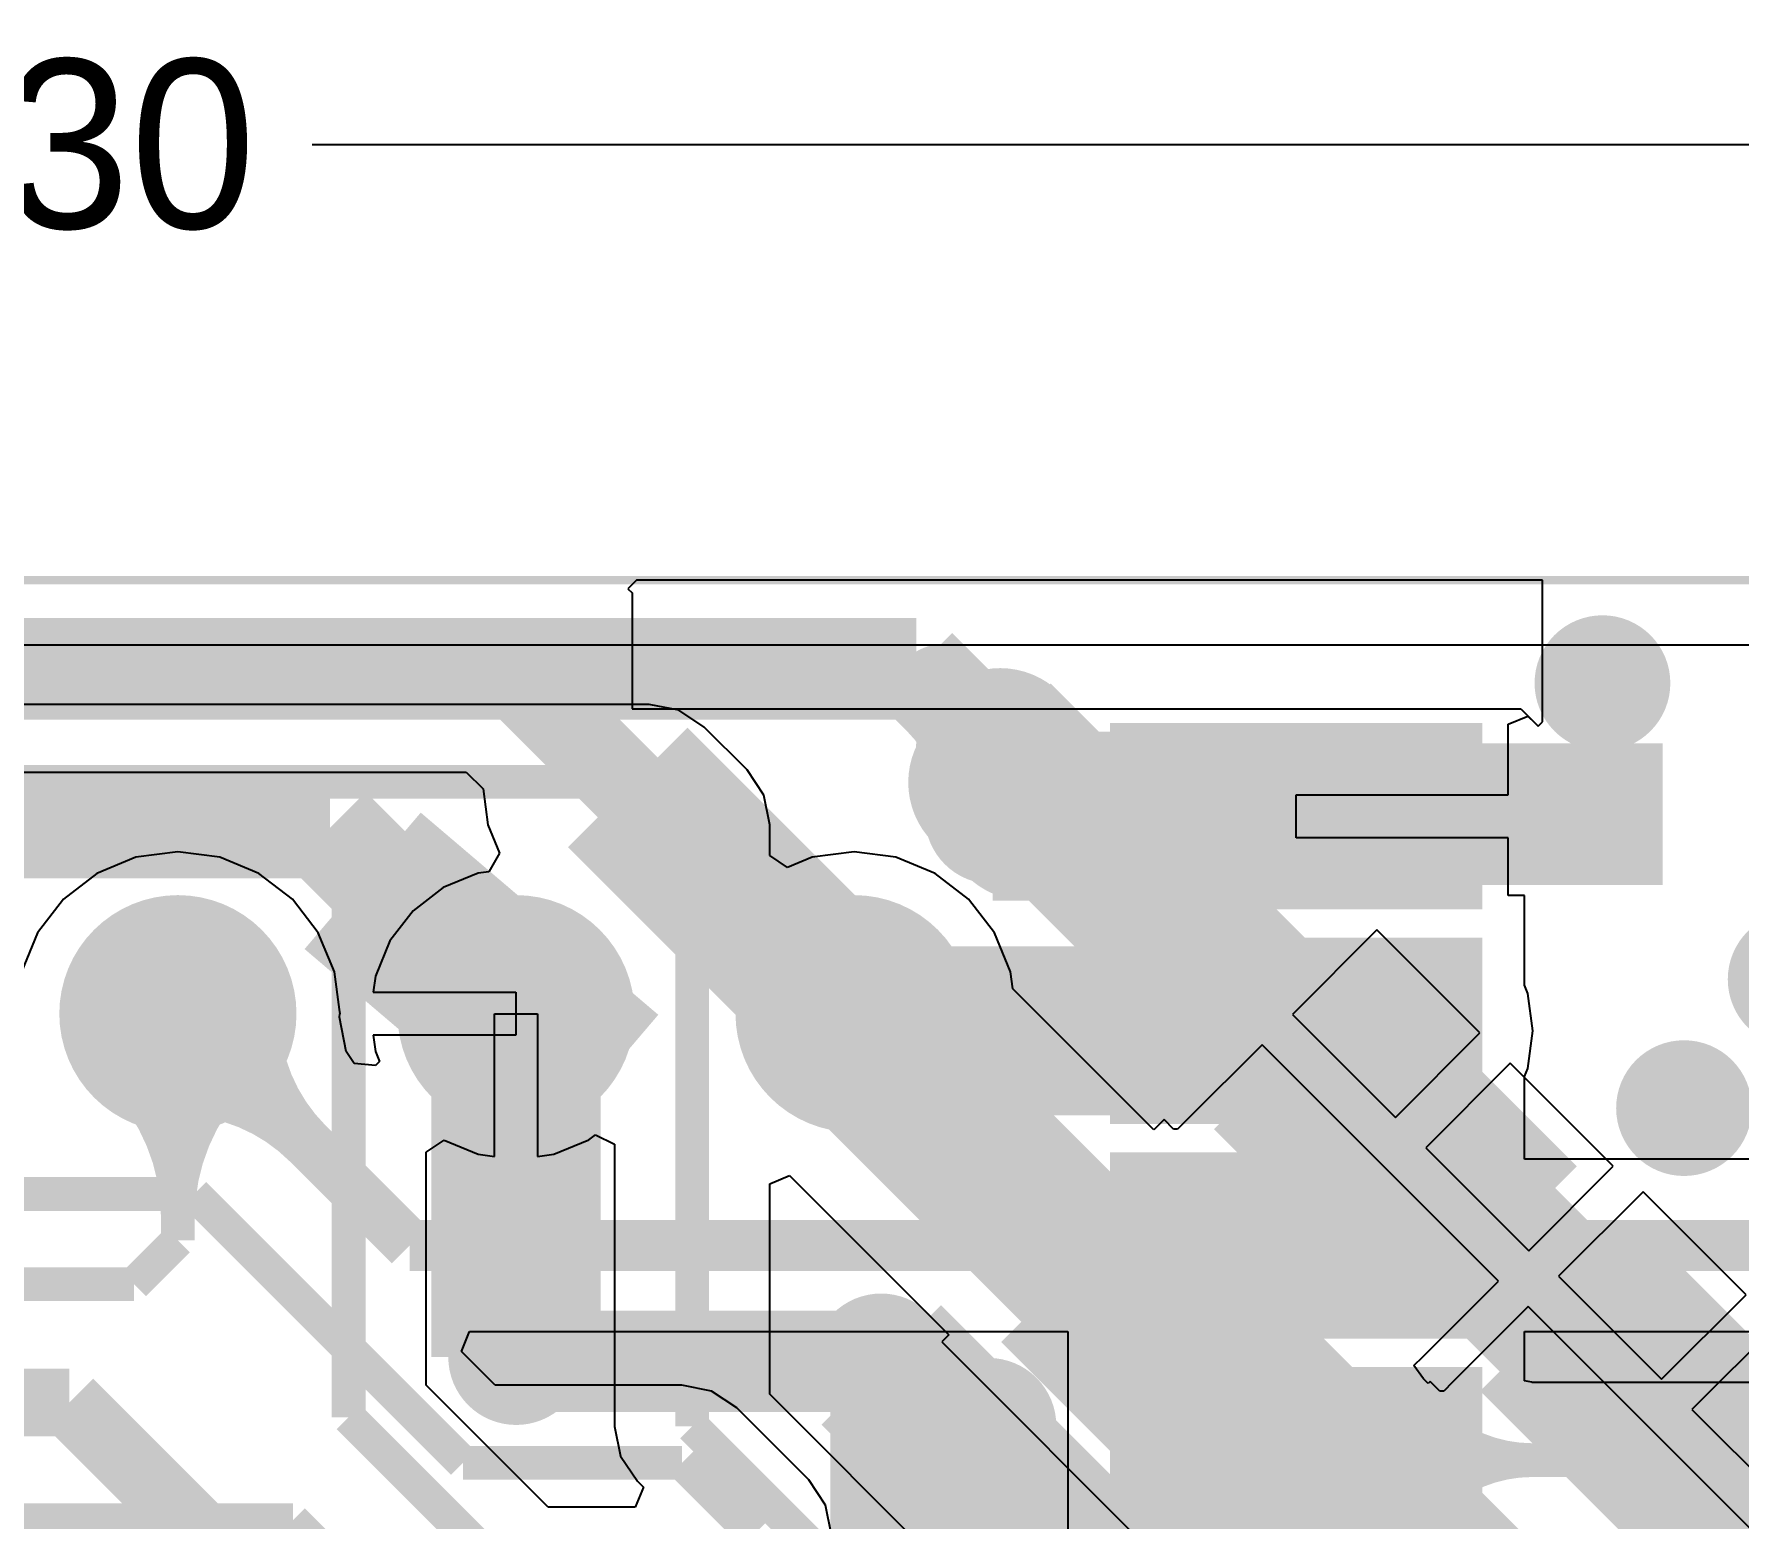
# Model space of a CAD drawing. Extents: x 56.2 to 141.8, y 48 to 96.4.
# Drawn here: x 101.09 to 111.17, y 87.66 to 96.45 of the extents above; entities that cross this region are included whole.
import ezdxf

# ---------------------------------------------------------------- set-up
doc = ezdxf.new("R2010")
doc.units = 0
doc.header["$MEASUREMENT"] = 0
doc.layers.get('0').update_dxf_attribs({"linetype": 'CONTINUOUS'})
doc.layers.get('Defpoints').update_dxf_attribs({"linetype": 'CONTINUOUS'})
for name, color, linetype in [('BOTTOMLAYER', 5, 'CONTINUOUS'), ('BOTTOMPASTE', 16, 'CONTINUOUS'), ('BOTTOMSOLDER', 6, 'CONTINUOUS'), ('KEEPOUTLAYER', 6, 'CONTINUOUS'), ('MULTILAYER', 9, 'CONTINUOUS'), ('TOPLAYER', 1, 'CONTINUOUS'), ('TOPPASTE', 8, 'CONTINUOUS'), ('TOPSOLDER', 216, 'CONTINUOUS')]:
    doc.layers.add(name, color=color, linetype=linetype)
doc.dimstyles.get("Standard").update_dxf_attribs({"dimtxt": 1, "dimasz": 0.18, "dimexe": 0.18, "dimexo": 0.0625, "dimgap": 0.09, "dimtad": 0, "dimtih": 1, "dimtoh": 1, "dimzin": 0, "dimdsep": 46, "dimtxsty": 'Standard', "dimcen": 0.09, "dimclrd": 1, "dimclre": 1, "dimclrt": 3, "dimadec": 0, "dimazin": 0, "dimtfac": 1, "dimtofl": 0, "dimtmove": 0, "dimatfit": 3, "dimfxl": 1, "dimtolj": 1, "dimtzin": 0, "dimarcsym": 0})

# ---------------------------------------------------------------- blocks, each defined once
blk = doc.blocks.new('*D2')
at = {"color": 1, "linetype": 'Continuous', "lineweight": -2, "transparency": 16777216}
for p, q in [((68.072, 91.724), (68.072, 95.973)), ((133.375, 91.7), (133.375, 95.973)), ((68.252, 95.793), (98.717, 95.793)), ((133.195, 95.793), (102.73, 95.793))]:
    blk.add_line(p, q, dxfattribs=at)
at = {"color": 1, "linetype": 'Continuous', "transparency": 16777216}
for points in [[(68.252, 95.823), (68.252, 95.763), (68.072, 95.793)], [(133.195, 95.823), (133.195, 95.763), (133.375, 95.793)]]:
    blk.add_solid(points, dxfattribs=at)
at = {"layer": 'Defpoints', "color": 0, "linetype": 'Continuous', "transparency": 16777216}
for p in [(133.375, 95.793), (68.072, 91.661), (133.375, 91.638)]:
    blk.add_point(p, dxfattribs=at)
at = {"color": 3, "linetype": 'Continuous', "transparency": 16777216, "insert": (100.724, 95.793), "char_height": 1, "attachment_point": 5}
blk.add_mtext('\\A1;65.30', dxfattribs=at)

msp = doc.modelspace()

# ---------------------------------------------------------------- linework, layer by layer
at = {"layer": 'BOTTOMLAYER'}
for p, q in [((94.967135, 92.835656), (128.751282, 92.835656)), ((104.7242, 92.483015), (97.3836, 92.483015)), ((104.899783, 92.44809), (104.7242, 92.483015)), ((105.048632, 92.348632), (104.899783, 92.44809)), ((105.302632, 92.094632), (105.048632, 92.348632)), ((105.40209, 91.94578), (105.302632, 92.094632)), ((105.437015, 91.7702), (105.40209, 91.94578)), ((105.437015, 91.588565), (105.437015, 91.7702)), ((105.542613, 91.518006), (105.437015, 91.588565)), ((105.687802, 91.578146), (105.542613, 91.518006)), ((105.9358, 91.610795), (105.687802, 91.578146)), ((106.183798, 91.578146), (105.9358, 91.610795)), ((106.414898, 91.482421), (106.183798, 91.578146)), ((106.613345, 91.330145), (106.414898, 91.482421)), ((106.765621, 91.131697), (106.613345, 91.330145)), ((106.861346, 90.900598), (106.765621, 91.131697)), ((109.028527, 91.148583), (108.528602, 90.648658)), ((109.638054, 90.539057), (109.028527, 91.148583)), ((106.874701, 90.799153), (106.861346, 90.900598)), ((107.709017, 89.964837), (106.874701, 90.799153)), ((103.808799, 89.807951), (103.808799, 90.6526)), ((103.808799, 90.6526), (104.062799, 90.6526)), ((104.062799, 90.6526), (104.062799, 89.807951)), ((108.528602, 90.648658), (109.138128, 90.039132)), ((108.348998, 90.469055), (107.90126, 90.021316)), ((109.048326, 89.769726), (108.348998, 90.469055)), ((109.138128, 90.039132), (109.638054, 90.539057)), ((109.817657, 90.359454), (109.317732, 89.859528)), ((110.427183, 89.749927), (109.817657, 90.359454)), ((107.769876, 90.025695), (107.709017, 89.964837)), ((107.826439, 89.969132), (107.769876, 90.025695)), ((107.849073, 89.969132), (107.826439, 89.969132)), ((107.901257, 90.021313), (107.849073, 89.969132)), ((107.90126, 90.021316), (107.901257, 90.021319)), ((107.901257, 90.021319), (107.901257, 90.021313)), ((103.405015, 89.833801), (103.510613, 89.904359)), ((103.510613, 89.904359), (103.712861, 89.820582)), ((104.158738, 89.820582), (104.366482, 89.906635)), ((104.366482, 89.906635), (104.405481, 89.936559)), ((104.405481, 89.936559), (104.519385, 89.880387)), ((104.519385, 89.880387), (104.519385, 88.210408)), ((109.317732, 89.859528), (109.927258, 89.250002)), ((103.405015, 88.455048), (103.405015, 89.833801)), ((103.712861, 89.820582), (103.808799, 89.807951)), ((104.062799, 89.807951), (104.158738, 89.820582)), ((109.747655, 89.070398), (109.048326, 89.769726)), ((105.437015, 89.645995), (105.554348, 89.694598)), ((105.554348, 89.694598), (106.496564, 88.752383)), ((109.927258, 89.250002), (110.427183, 89.749927)), ((105.437015, 88.400456), (105.437015, 89.645995)), ((110.603327, 89.599183), (110.103402, 89.099258)), ((111.212854, 88.989657), (110.603327, 89.599183)), ((109.299916, 88.62266), (109.747655, 89.070398)), ((110.103402, 89.099258), (110.712928, 88.489732)), ((110.712928, 88.489732), (111.212854, 88.989657)), ((109.923798, 88.919655), (109.47606, 88.471916)), ((110.623126, 88.220326), (109.923798, 88.919655)), ((106.496564, 88.752383), (106.454659, 88.710478)), ((111.392457, 88.810054), (110.892532, 88.310128)), ((106.454659, 88.710478), (107.989078, 87.176059)), ((109.247732, 88.570471), (109.299916, 88.622657)), ((109.247732, 88.570471), (109.247734, 88.570473)), ((109.247734, 88.570473), (109.247732, 88.570471)), ((109.304298, 88.491278), (109.247732, 88.570471)), ((109.247732, 88.570471), (109.247732, 88.570471)), ((109.299919, 88.622657), (109.299916, 88.62266)), ((109.299916, 88.622657), (109.299919, 88.622657)), ((104.126848, 87.733215), (103.405015, 88.455048)), ((109.331978, 88.463598), (109.304295, 88.491278)), ((109.304295, 88.491278), (109.304298, 88.491278)), ((109.344676, 88.476295), (109.331978, 88.463598)), ((109.401239, 88.419732), (109.344676, 88.476295)), ((109.476057, 88.471913), (109.423873, 88.419732)), ((109.47606, 88.471916), (109.476057, 88.471919)), ((109.476057, 88.471919), (109.476057, 88.471913)), ((110.422256, 83.415215), (105.437015, 88.400456)), ((109.423873, 88.419732), (109.401239, 88.419732)), ((110.892532, 88.310128), (111.502058, 87.700602)), ((104.519385, 88.210408), (104.55431, 88.034825)), ((111.322455, 87.520998), (110.623126, 88.220326)), ((104.55431, 88.034825), (104.653768, 87.885976)), ((104.689196, 87.850548), (104.640593, 87.733215)), ((104.653768, 87.885976), (104.689196, 87.850548)), ((104.640593, 87.733215), (104.126848, 87.733215))]:
    msp.add_line(p, q, dxfattribs=at)
for points, const_width in [([(96.858602, 92.693002), (106.304644, 92.693002)], 0.599999), ([(106.304644, 92.693002), (106.744846, 92.2528)], 0.599999), ([(106.744846, 92.2528), (109.138123, 89.859523)], 1.000001), ([(97.3836, 92.0242), (104.7242, 92.0242)], 0.2), ([(104.7242, 92.0242), (104.9782, 91.7702)], 0.2), ([(104.9782, 88.210408), (104.9782, 91.7702)], 0.2), ([(98.875601, 91.5924), (102.6668, 91.5924)], 0.2), ([(102.6668, 91.5924), (102.9462, 91.313)], 0.2), ([(102.9462, 88.265), (102.9462, 91.313)], 0.2), ([(103.935799, 88.6206), (103.935799, 90.6526)], 1.000001), ([(105.9104, 90.551), (111.4476, 85.0138)], 1.000001), ([(101.935801, 89.312001), (101.935801, 90.6526)], 0.2), ([(109.138123, 89.859523), (109.138128, 89.859528)], 1.000001), ([(109.138128, 89.859528), (112.739256, 86.2584)], 1.000001), ([(101.6762, 89.0524), (101.935801, 89.312001)], 0.2), ([(100.5078, 89.0524), (101.6762, 89.0524)], 0.2), ([(106.0958, 88.574357), (106.0958, 88.5952)], 1.000001), ([(106.0958, 88.574357), (110.913756, 83.756401)], 1.000001), ([(102.9462, 88.265), (103.9368, 87.2744)], 0.2), ([(104.9782, 88.210408), (110.232208, 82.9564)], 0.2), ([(95.377, 87.6554), (102.616, 87.6554)], 0.2), ([(102.616, 87.6554), (109.728, 80.5434)], 0.2)]:
    msp.add_lwpolyline(points, dxfattribs=dict(at, const_width=const_width))
for points, const_width in [([(110.213, 92.6084, 1), (110.513, 92.6084, 1)], 0.299999), ([(106.308901, 92.538748, 1), (106.6089, 92.538748, 1)], 0.299999), ([(106.384646, 92.463, 1), (106.684646, 92.463, 1)], 0.299999), ([(106.550323, 92.197324, 1), (107.050322, 92.197324, 1)], 0.499999), ([(106.5062, 92.021, 1), (107.006199, 92.021, 1)], 0.499999), ([(106.7062, 91.821, 1), (107.206199, 91.821, 1)], 0.499999), ([(106.882524, 91.865122, 1), (107.382523, 91.865122, 1)], 0.499999), ([(106.6062, 91.821, 1), (106.9062, 91.821, 1)], 0.299999), ([(106.6062, 91.821, 1), (106.9062, 91.821, 1)], 0.299999), ([(106.6062, 91.821, 1), (106.9062, 91.821, 1)], 0.299999), ([(101.635801, 90.6526, 1), (102.2358, 90.6526, 1)], 0.599999), ([(103.6358, 90.6526, 1), (104.235799, 90.6526, 1)], 0.599999), ([(105.635801, 90.6526, 1), (106.2358, 90.6526, 1)], 0.599999), ([(101.67367, 90.440469, 1), (101.77367, 90.440469, 1)], 0.1), ([(102.097931, 90.440469, 1), (102.197931, 90.440469, 1)], 0.1), ([(101.532248, 90.299047, 1), (101.632248, 90.299047, 1)], 0.1), ([(102.239354, 90.299047, 1), (102.339353, 90.299047, 1)], 0.1), ([(110.6956, 90.0938, 1), (110.9956, 90.0938, 1)], 0.299999), ([(101.885801, 89.928337, 1), (101.985801, 89.928337, 1)], 0.1), ([(101.885801, 89.928337, 1), (101.985801, 89.928337, 1)], 0.1), ([(101.885801, 89.445495, 1), (101.985801, 89.445495, 1)], 0.1), ([(101.885801, 89.445495, 1), (101.985801, 89.445495, 1)], 0.1), ([(103.7868, 88.6206, 1), (104.0868, 88.6206, 1)], 0.299999), ([(105.9458, 88.5952, 1), (106.2458, 88.5952, 1)], 0.299999), ([(106.5808, 88.2142, 1), (106.8808, 88.2142, 1)], 0.299999), ([(106.7332, 87.4776, 1), (107.0332, 87.4776, 1)], 0.299999)]:
    msp.add_lwpolyline(points, format="xyb", close=True, dxfattribs=dict(at, const_width=const_width))
for points, const_width in [([(106.458901, 92.538748, -0.198912), (106.7562, 91.821)], 0.599999), ([(106.534646, 92.463, -0.230505), (106.7562, 91.821)], 0.599999), ([(106.800322, 92.197324, -0.198912), (106.9562, 91.821)], 1.000001), ([(106.7562, 92.021, -0.198912), (107.132524, 91.865122)], 1.000001), ([(101.72367, 90.440469, -0.198912), (101.935801, 89.928337)], 0.2), ([(101.935801, 89.928337, -0.198912), (102.147931, 90.440469)], 0.2), ([(101.582248, 90.299047, -0.198912), (101.935801, 89.445495)], 0.2), ([(101.935801, 89.445495, -0.198912), (102.289353, 90.299047)], 0.2)]:
    msp.add_lwpolyline(points, format="xyb", dxfattribs=dict(at, const_width=const_width))
for points in [[(109.247729, 88.929685), (110.067971, 89.749927), (108.208285, 89.969129), (109.028527, 90.789371)], [(107.989078, 87.671034), (108.80932, 88.491276), (106.949634, 88.710478), (107.769876, 89.53072)], [(110.822529, 87.380285), (111.642771, 88.200527), (109.783085, 88.419729), (110.603327, 89.239971)], [(109.563878, 86.121634), (110.38412, 86.941876), (108.524434, 87.161078), (109.344676, 87.98132)]]:
    msp.add_solid(points, dxfattribs=at)
at = {"layer": 'BOTTOMPASTE'}
for points in [[(109.247729, 88.929685), (110.067971, 89.749927), (108.208285, 89.969129), (109.028527, 90.789371)], [(107.989078, 87.671034), (108.80932, 88.491276), (106.949634, 88.710478), (107.769876, 89.53072)], [(110.822529, 87.380285), (111.642771, 88.200527), (109.783085, 88.419729), (110.603327, 89.239971)], [(109.563878, 86.121634), (110.38412, 86.941876), (108.524434, 87.161078), (109.344676, 87.98132)]]:
    msp.add_solid(points, dxfattribs=at)
at = {"layer": 'BOTTOMSOLDER'}
for points, const_width in [([(110.1622, 92.6084, 1), (110.5638, 92.6084, 1)], 0.401599), ([(106.5554, 91.821, 1), (106.957, 91.821, 1)], 0.401599), ([(101.585001, 90.6526, 1), (102.2866, 90.6526, 1)], 0.701599), ([(103.585, 90.6526, 1), (104.286599, 90.6526, 1)], 0.701599), ([(105.585001, 90.6526, 1), (106.2866, 90.6526, 1)], 0.701599), ([(111.3052, 90.8558, 1), (111.7068, 90.8558, 1)], 0.401599), ([(110.6448, 90.0938, 1), (111.0464, 90.0938, 1)], 0.401599), ([(103.736, 88.6206, 1), (104.1376, 88.6206, 1)], 0.401599), ([(105.895, 88.5952, 1), (106.2966, 88.5952, 1)], 0.401599), ([(106.53, 88.2142, 1), (106.9316, 88.2142, 1)], 0.401599), ([(106.6824, 87.4776, 1), (107.084, 87.4776, 1)], 0.401599)]:
    msp.add_lwpolyline(points, format="xyb", close=True, dxfattribs=dict(at, const_width=const_width))
for points in [[(109.247729, 88.786), (110.211657, 89.749927), (108.0646, 89.969129), (109.028527, 90.933057)], [(107.989078, 87.527348), (108.953005, 88.491276), (106.805948, 88.710478), (107.769876, 89.674405)], [(110.822529, 87.2366), (111.786457, 88.200527), (109.6394, 88.419729), (110.603327, 89.383657)], [(109.563878, 85.977948), (110.527805, 86.941876), (108.380748, 87.161078), (109.344676, 88.125005)]]:
    msp.add_solid(points, dxfattribs=at)
at = {"layer": 'KEEPOUTLAYER', "const_width": 0.05}
msp.add_lwpolyline([(69.9516, 93.218), (131.318, 93.218)], dxfattribs=at)
at = {"layer": 'MULTILAYER'}
for points, const_width in [([(110.213, 92.6084, 1), (110.513, 92.6084, 1)], 0.299999), ([(106.6062, 91.821, 1), (106.9062, 91.821, 1)], 0.299999), ([(101.635801, 90.6526, 1), (102.2358, 90.6526, 1)], 0.599999), ([(103.6358, 90.6526, 1), (104.235799, 90.6526, 1)], 0.599999), ([(105.635801, 90.6526, 1), (106.2358, 90.6526, 1)], 0.599999), ([(110.6956, 90.0938, 1), (110.9956, 90.0938, 1)], 0.299999), ([(103.7868, 88.6206, 1), (104.0868, 88.6206, 1)], 0.299999), ([(105.9458, 88.5952, 1), (106.2458, 88.5952, 1)], 0.299999), ([(106.5808, 88.2142, 1), (106.8808, 88.2142, 1)], 0.299999), ([(106.7332, 87.4776, 1), (107.0332, 87.4776, 1)], 0.299999)]:
    msp.add_lwpolyline(points, format="xyb", close=True, dxfattribs=dict(at, const_width=const_width))
at = {"layer": 'TOPLAYER'}
for p, q in [((104.648, 93.218), (104.5972, 93.1672)), ((110.0074, 93.218), (104.648, 93.218)), ((110.0074, 92.3798), (110.0074, 93.218)), ((104.5972, 93.1672), (104.6226, 93.1418)), ((104.6226, 93.1418), (104.6226, 92.456)), ((110.0074, 92.494938), (110.0074, 92.835656)), ((110.0074, 92.835656), (128.751282, 92.835656)), ((110.007405, 92.494938), (110.0074, 92.494938)), ((110.0074, 92.494938), (110.0074, 92.494938)), ((110.007403, 92.494928), (110.007405, 92.494938)), ((110.007403, 92.379803), (110.007403, 92.494928)), ((104.6226, 92.456), (109.8804, 92.456)), ((109.805216, 92.365248), (109.922546, 92.413849)), ((109.8804, 92.456), (109.982, 92.3544)), ((109.922546, 92.413849), (109.924428, 92.411967)), ((109.924428, 92.411967), (109.924428, 92.411967)), ((109.924428, 92.411967), (109.958795, 92.3776)), ((109.982, 92.3544), (110.0074, 92.3798)), ((109.982, 92.354395), (110.007403, 92.379797)), ((110.007405, 92.3798), (110.007403, 92.379803)), ((110.007403, 92.379797), (110.007405, 92.3798)), ((109.805216, 91.948), (109.805216, 92.365248)), ((109.958795, 92.3776), (109.958795, 92.3776)), ((109.958795, 92.3776), (109.982, 92.354395)), ((94.455623, 92.081248), (103.642003, 92.081248)), ((103.642003, 92.081248), (103.741052, 91.982199)), ((103.741052, 91.982199), (103.769081, 91.769306)), ((108.551218, 91.694), (108.551218, 91.948)), ((108.551218, 91.948), (109.805216, 91.948)), ((103.769081, 91.769306), (103.838078, 91.60273)), ((109.805216, 91.694), (108.551218, 91.694)), ((109.805216, 91.350986), (109.805216, 91.694)), ((101.687803, 91.578146), (101.456703, 91.482421)), ((101.935801, 91.610795), (101.687803, 91.578146)), ((102.183799, 91.578146), (101.935801, 91.610795)), ((102.414898, 91.482421), (102.183799, 91.578146)), ((103.838078, 91.60273), (103.774575, 91.492743)), ((101.456703, 91.482421), (101.258256, 91.330145)), ((102.613346, 91.330145), (102.414898, 91.482421)), ((103.712861, 91.484618), (103.505117, 91.398565)), ((103.774575, 91.492743), (103.712861, 91.484618)), ((103.505117, 91.398565), (103.32672, 91.261679)), ((101.258256, 91.330145), (101.10598, 91.131697)), ((102.765621, 91.131697), (102.613346, 91.330145)), ((109.901215, 91.350986), (109.805216, 91.350986)), ((109.901215, 90.820951), (109.901215, 91.350986)), ((103.32672, 91.261679), (103.189834, 91.083282)), ((101.10598, 91.131697), (101.010255, 90.900598)), ((102.861346, 90.900598), (102.765621, 91.131697)), ((103.189834, 91.083282), (103.103782, 90.875538)), ((102.890864, 90.67639), (102.861346, 90.900598)), ((103.103782, 90.875538), (103.09115, 90.7796)), ((103.09115, 90.7796), (103.935799, 90.7796)), ((103.935799, 90.7796), (103.935799, 90.5256)), ((109.921121, 90.772894), (109.901215, 90.820951)), ((109.950334, 90.551), (109.921121, 90.772894)), ((102.895596, 90.6526), (102.890864, 90.67639)), ((102.891313, 90.632222), (102.893995, 90.6526)), ((102.931785, 90.428755), (102.891313, 90.632222)), ((102.893995, 90.6526), (102.895596, 90.6526)), ((103.935799, 90.5256), (103.09115, 90.5256)), ((103.09115, 90.5256), (103.103782, 90.429662)), ((109.921121, 90.329106), (109.950334, 90.551)), ((102.97923, 90.357747), (102.931785, 90.428755)), ((103.103782, 90.429662), (103.129029, 90.368707)), ((103.129029, 90.368707), (103.105621, 90.345298)), ((103.105621, 90.345298), (102.97923, 90.357747)), ((109.901215, 90.281049), (109.921121, 90.329106)), ((109.901215, 90.080986), (109.901215, 90.281049)), ((109.901215, 89.790796), (109.901215, 90.080986)), ((120.551443, 89.790796), (109.901215, 89.790796)), ((103.612592, 88.653871), (103.661195, 88.771204)), ((103.661195, 88.771204), (107.201221, 88.771204)), ((107.201221, 88.771204), (107.201221, 88.480964)), ((109.901215, 88.480964), (109.901215, 88.771204)), ((109.901215, 88.771204), (120.551443, 88.771204)), ((103.812447, 88.454017), (103.612592, 88.653871)), ((104.917799, 88.454017), (103.812447, 88.454017)), ((105.093381, 88.419092), (104.917799, 88.454017)), ((107.201221, 88.480964), (107.201221, 87.210963)), ((109.946143, 88.472173), (109.901215, 88.480964)), ((109.94615, 88.472175), (109.946143, 88.472175)), ((109.946143, 88.472175), (109.946143, 88.472173)), ((109.946148, 88.469815), (109.94615, 88.472175)), ((112.1918, 88.469815), (109.946148, 88.469815)), ((105.24223, 88.319633), (105.093381, 88.419092)), ((105.667833, 87.89403), (105.24223, 88.319633)), ((105.767292, 87.745179), (105.667833, 87.89403)), ((105.802217, 87.569599), (105.767292, 87.745179))]:
    msp.add_line(p, q, dxfattribs=at)
for points, const_width in [([(94.234, 92.693002), (103.895398, 92.693002)], 0.499999), ([(103.895398, 92.693002), (104.5972, 91.9912)], 0.499999), ([(104.5972, 91.9912), (105.9358, 90.6526)], 1.000001), ([(106.7562, 91.821), (108.551218, 91.821)], 1.000001), ([(93.224802, 91.7526), (102.835799, 91.7526)], 0.599999), ([(102.835799, 91.7526), (103.935799, 90.6526)], 0.599999), ([(105.9104, 90.551), (108.551218, 90.551)], 1.000001), ([(108.551218, 90.551), (109.093, 90.551)], 1.000001), ([(101.935801, 90.6526), (103.307401, 89.281)], 0.299999), ([(105.8723, 90.5891), (105.9104, 90.551)], 0.499999), ([(101.910401, 90.443799), (101.910401, 90.551)], 0.299999), ([(100.9772, 89.5858), (102.0318, 89.5858)], 0.2), ([(102.0318, 89.5858), (103.622399, 87.995201)], 0.2), ([(103.307401, 89.281), (108.551218, 89.281)], 0.299999), ([(108.551218, 89.281), (120.9548, 89.281)], 0.299999), ([(103.9368, 88.6206), (103.9622, 88.5952)], 0.599999), ([(103.9622, 88.5952), (106.0958, 88.5952)], 0.599999), ([(106.0958, 81.4324), (106.0958, 88.5952)], 0.599999), ([(99.9744, 88.351385), (101.293013, 88.351385)], 0.399999), ([(101.293013, 88.351385), (102.725598, 86.9188)], 0.399999), ([(103.622399, 87.995201), (104.917799, 87.995201)], 0.2), ([(104.917799, 87.995201), (105.343401, 87.569599)], 0.2), ([(108.551218, 88.011), (112.1918, 88.011)], 0.2), ([(105.343401, 81.772201), (105.343401, 87.569599)], 0.2)]:
    msp.add_lwpolyline(points, dxfattribs=dict(at, const_width=const_width))
for points, const_width in [([(110.213, 92.6084, 1), (110.513, 92.6084, 1)], 0.299999), ([(106.6062, 91.821, 1), (106.9062, 91.821, 1)], 0.299999), ([(103.273667, 91.16473, 1), (103.573666, 91.16473, 1)], 0.299999), ([(103.273669, 91.164733, 1), (103.573669, 91.164733, 1)], 0.299999), ([(101.635801, 90.6526, 1), (102.2358, 90.6526, 1)], 0.599999), ([(103.6358, 90.6526, 1), (104.235799, 90.6526, 1)], 0.599999), ([(103.7858, 90.952599, 1), (104.085799, 90.952599, 1)], 0.299999), ([(105.635801, 90.6526, 1), (106.2358, 90.6526, 1)], 0.599999), ([(103.4858, 90.6526, 1), (103.7858, 90.6526, 1)], 0.299999), ([(102.310801, 90.6526, 1), (102.460798, 90.6526, 1)], 0.15), ([(110.6956, 90.0938, 1), (110.9956, 90.0938, 1)], 0.299999), ([(101.860802, 90.202601, 1), (102.010799, 90.202601, 1)], 0.15), ([(102.628997, 89.884402, 1), (102.778994, 89.884402, 1)], 0.15), ([(102.629, 89.884405, 1), (102.778997, 89.884405, 1)], 0.15), ([(107.714092, 89.493115, 1), (107.86409, 89.493115, 1)], 0.15), ([(107.714092, 89.493115, 1), (107.86409, 89.493115, 1)], 0.15), ([(107.714092, 89.493115, 1), (107.86409, 89.493115, 1)], 0.15), ([(107.714092, 89.493115, 1), (107.86409, 89.493115, 1)], 0.15), ([(107.714092, 89.493115, 1), (107.86409, 89.493115, 1)], 0.15), ([(107.714092, 89.493115, 1), (107.86409, 89.493115, 1)], 0.15), ([(107.714092, 89.493115, 1), (107.86409, 89.493115, 1)], 0.15), ([(107.714092, 89.493115, 1), (107.86409, 89.493115, 1)], 0.15), ([(107.714092, 89.493115, 1), (107.86409, 89.493115, 1)], 0.15), ([(107.714092, 89.493115, 1), (107.86409, 89.493115, 1)], 0.15), ([(107.714092, 89.493115, 1), (107.86409, 89.493115, 1)], 0.15), ([(107.714092, 89.493115, 1), (107.86409, 89.493115, 1)], 0.15), ([(107.714092, 89.493115, 1), (107.86409, 89.493115, 1)], 0.15), ([(107.714092, 89.493115, 1), (107.86409, 89.493115, 1)], 0.15), ([(109.238346, 89.493166, 1), (109.388344, 89.493166, 1)], 0.15), ([(109.238346, 89.493166, 1), (109.388344, 89.493166, 1)], 0.15), ([(109.238346, 89.493166, 1), (109.388344, 89.493166, 1)], 0.15), ([(109.238346, 89.493166, 1), (109.388344, 89.493166, 1)], 0.15), ([(109.238346, 89.493166, 1), (109.388344, 89.493166, 1)], 0.15), ([(109.238346, 89.493166, 1), (109.388344, 89.493166, 1)], 0.15), ([(109.238346, 89.493166, 1), (109.388344, 89.493166, 1)], 0.15), ([(109.238346, 89.493166, 1), (109.388344, 89.493166, 1)], 0.15), ([(109.238346, 89.493166, 1), (109.388344, 89.493166, 1)], 0.15), ([(109.238346, 89.493166, 1), (109.388344, 89.493166, 1)], 0.15), ([(109.238346, 89.493166, 1), (109.388344, 89.493166, 1)], 0.15), ([(109.238346, 89.493166, 1), (109.388344, 89.493166, 1)], 0.15), ([(109.238346, 89.493166, 1), (109.388344, 89.493166, 1)], 0.15), ([(109.238346, 89.493166, 1), (109.388344, 89.493166, 1)], 0.15), ([(107.201879, 89.281, 1), (107.351876, 89.281, 1)], 0.15), ([(107.201879, 89.281, 1), (107.351876, 89.281, 1)], 0.15), ([(107.201879, 89.281, 1), (107.351876, 89.281, 1)], 0.15), ([(107.201879, 89.281, 1), (107.351876, 89.281, 1)], 0.15), ([(107.201879, 89.281, 1), (107.351876, 89.281, 1)], 0.15), ([(107.201879, 89.281, 1), (107.351876, 89.281, 1)], 0.15), ([(107.201879, 89.281, 1), (107.351876, 89.281, 1)], 0.15), ([(107.201879, 89.281, 1), (107.351876, 89.281, 1)], 0.15), ([(107.201879, 89.281, 1), (107.351876, 89.281, 1)], 0.15), ([(107.201879, 89.281, 1), (107.351876, 89.281, 1)], 0.15), ([(107.201879, 89.281, 1), (107.351876, 89.281, 1)], 0.15), ([(107.201879, 89.281, 1), (107.351876, 89.281, 1)], 0.15), ([(107.201879, 89.281, 1), (107.351876, 89.281, 1)], 0.15), ([(107.201879, 89.281, 1), (107.351876, 89.281, 1)], 0.15), ([(107.202, 89.281, 1), (107.351998, 89.281, 1)], 0.15), ([(107.202, 89.281, 1), (107.351998, 89.281, 1)], 0.15), ([(107.202, 89.281, 1), (107.351998, 89.281, 1)], 0.15), ([(107.202, 89.281, 1), (107.351998, 89.281, 1)], 0.15), ([(107.202, 89.281, 1), (107.351998, 89.281, 1)], 0.15), ([(107.202, 89.281, 1), (107.351998, 89.281, 1)], 0.15), ([(107.202, 89.281, 1), (107.351998, 89.281, 1)], 0.15), ([(107.202, 89.281, 1), (107.351998, 89.281, 1)], 0.15), ([(107.202, 89.281, 1), (107.351998, 89.281, 1)], 0.15), ([(107.202, 89.281, 1), (107.351998, 89.281, 1)], 0.15), ([(107.202, 89.281, 1), (107.351998, 89.281, 1)], 0.15), ([(107.202, 89.281, 1), (107.351998, 89.281, 1)], 0.15), ([(107.202, 89.281, 1), (107.351998, 89.281, 1)], 0.15), ([(107.202, 89.281, 1), (107.351998, 89.281, 1)], 0.15), ([(109.750438, 89.281, 1), (109.900436, 89.281, 1)], 0.15), ([(109.750438, 89.281, 1), (109.900436, 89.281, 1)], 0.15), ([(109.750438, 89.281, 1), (109.900436, 89.281, 1)], 0.15), ([(109.750438, 89.281, 1), (109.900436, 89.281, 1)], 0.15), ([(109.750438, 89.281, 1), (109.900436, 89.281, 1)], 0.15), ([(109.750438, 89.281, 1), (109.900436, 89.281, 1)], 0.15), ([(109.750438, 89.281, 1), (109.900436, 89.281, 1)], 0.15), ([(109.750438, 89.281, 1), (109.900436, 89.281, 1)], 0.15), ([(109.750438, 89.281, 1), (109.900436, 89.281, 1)], 0.15), ([(109.750438, 89.281, 1), (109.900436, 89.281, 1)], 0.15), ([(109.750438, 89.281, 1), (109.900436, 89.281, 1)], 0.15), ([(109.750438, 89.281, 1), (109.900436, 89.281, 1)], 0.15), ([(109.750438, 89.281, 1), (109.900436, 89.281, 1)], 0.15), ([(109.750438, 89.281, 1), (109.900436, 89.281, 1)], 0.15), ([(109.75056, 89.281, 1), (109.900557, 89.281, 1)], 0.15), ([(109.75056, 89.281, 1), (109.900557, 89.281, 1)], 0.15), ([(109.75056, 89.281, 1), (109.900557, 89.281, 1)], 0.15), ([(109.75056, 89.281, 1), (109.900557, 89.281, 1)], 0.15), ([(109.75056, 89.281, 1), (109.900557, 89.281, 1)], 0.15), ([(109.75056, 89.281, 1), (109.900557, 89.281, 1)], 0.15), ([(109.75056, 89.281, 1), (109.900557, 89.281, 1)], 0.15), ([(109.75056, 89.281, 1), (109.900557, 89.281, 1)], 0.15), ([(109.75056, 89.281, 1), (109.900557, 89.281, 1)], 0.15), ([(109.75056, 89.281, 1), (109.900557, 89.281, 1)], 0.15), ([(109.75056, 89.281, 1), (109.900557, 89.281, 1)], 0.15), ([(109.75056, 89.281, 1), (109.900557, 89.281, 1)], 0.15), ([(109.75056, 89.281, 1), (109.900557, 89.281, 1)], 0.15), ([(109.75056, 89.281, 1), (109.900557, 89.281, 1)], 0.15), ([(107.714092, 89.068834, 1), (107.86409, 89.068834, 1)], 0.15), ([(107.714092, 89.068834, 1), (107.86409, 89.068834, 1)], 0.15), ([(107.714092, 89.068834, 1), (107.86409, 89.068834, 1)], 0.15), ([(107.714092, 89.068834, 1), (107.86409, 89.068834, 1)], 0.15), ([(107.714092, 89.068834, 1), (107.86409, 89.068834, 1)], 0.15), ([(107.714092, 89.068834, 1), (107.86409, 89.068834, 1)], 0.15), ([(107.714092, 89.068834, 1), (107.86409, 89.068834, 1)], 0.15), ([(107.714092, 89.068834, 1), (107.86409, 89.068834, 1)], 0.15), ([(107.714092, 89.068834, 1), (107.86409, 89.068834, 1)], 0.15), ([(107.714092, 89.068834, 1), (107.86409, 89.068834, 1)], 0.15), ([(107.714092, 89.068834, 1), (107.86409, 89.068834, 1)], 0.15), ([(107.714092, 89.068834, 1), (107.86409, 89.068834, 1)], 0.15), ([(107.714092, 89.068834, 1), (107.86409, 89.068834, 1)], 0.15), ([(107.714092, 89.068834, 1), (107.86409, 89.068834, 1)], 0.15), ([(109.238346, 89.068885, 1), (109.388344, 89.068885, 1)], 0.15), ([(109.238346, 89.068885, 1), (109.388344, 89.068885, 1)], 0.15), ([(109.238346, 89.068885, 1), (109.388344, 89.068885, 1)], 0.15), ([(109.238346, 89.068885, 1), (109.388344, 89.068885, 1)], 0.15), ([(109.238346, 89.068885, 1), (109.388344, 89.068885, 1)], 0.15), ([(109.238346, 89.068885, 1), (109.388344, 89.068885, 1)], 0.15), ([(109.238346, 89.068885, 1), (109.388344, 89.068885, 1)], 0.15), ([(109.238346, 89.068885, 1), (109.388344, 89.068885, 1)], 0.15), ([(109.238346, 89.068885, 1), (109.388344, 89.068885, 1)], 0.15), ([(109.238346, 89.068885, 1), (109.388344, 89.068885, 1)], 0.15), ([(109.238346, 89.068885, 1), (109.388344, 89.068885, 1)], 0.15), ([(109.238346, 89.068885, 1), (109.388344, 89.068885, 1)], 0.15), ([(109.238346, 89.068885, 1), (109.388344, 89.068885, 1)], 0.15), ([(109.238346, 89.068885, 1), (109.388344, 89.068885, 1)], 0.15), ([(103.7868, 88.6206, 1), (104.0868, 88.6206, 1)], 0.299999), ([(105.9458, 88.5952, 1), (106.2458, 88.5952, 1)], 0.299999), ([(106.5808, 88.2142, 1), (106.8808, 88.2142, 1)], 0.299999), ([(109.298699, 88.25852, 1), (109.398699, 88.25852, 1)], 0.1), ([(109.298699, 88.25852, 1), (109.398699, 88.25852, 1)], 0.1), ([(109.298699, 88.25852, 1), (109.398699, 88.25852, 1)], 0.1), ([(109.298699, 88.25852, 1), (109.398699, 88.25852, 1)], 0.1), ([(109.298699, 88.25852, 1), (109.398699, 88.25852, 1)], 0.1), ([(109.298699, 88.25852, 1), (109.398699, 88.25852, 1)], 0.1), ([(109.298699, 88.25852, 1), (109.398699, 88.25852, 1)], 0.1), ([(109.298699, 88.25852, 1), (109.398699, 88.25852, 1)], 0.1), ([(109.298699, 88.25852, 1), (109.398699, 88.25852, 1)], 0.1), ([(109.298699, 88.25852, 1), (109.398699, 88.25852, 1)], 0.1), ([(109.298699, 88.25852, 1), (109.398699, 88.25852, 1)], 0.1), ([(109.298699, 88.25852, 1), (109.398699, 88.25852, 1)], 0.1), ([(109.298699, 88.25852, 1), (109.398699, 88.25852, 1)], 0.1), ([(109.298699, 88.25852, 1), (109.398699, 88.25852, 1)], 0.1), ([(109.896145, 88.011, 1), (109.996145, 88.011, 1)], 0.1), ([(109.896145, 88.011, 1), (109.996145, 88.011, 1)], 0.1), ([(109.896145, 88.011, 1), (109.996145, 88.011, 1)], 0.1), ([(109.896145, 88.011, 1), (109.996145, 88.011, 1)], 0.1), ([(109.896145, 88.011, 1), (109.996145, 88.011, 1)], 0.1), ([(109.896145, 88.011, 1), (109.996145, 88.011, 1)], 0.1), ([(109.896145, 88.011, 1), (109.996145, 88.011, 1)], 0.1), ([(109.896145, 88.011, 1), (109.996145, 88.011, 1)], 0.1), ([(109.896145, 88.011, 1), (109.996145, 88.011, 1)], 0.1), ([(109.896145, 88.011, 1), (109.996145, 88.011, 1)], 0.1), ([(109.896145, 88.011, 1), (109.996145, 88.011, 1)], 0.1), ([(109.896145, 88.011, 1), (109.996145, 88.011, 1)], 0.1), ([(109.896145, 88.011, 1), (109.996145, 88.011, 1)], 0.1), ([(109.896145, 88.011, 1), (109.996145, 88.011, 1)], 0.1), ([(109.89627, 88.011, 1), (109.99627, 88.011, 1)], 0.1), ([(109.89627, 88.011, 1), (109.99627, 88.011, 1)], 0.1), ([(109.89627, 88.011, 1), (109.99627, 88.011, 1)], 0.1), ([(109.89627, 88.011, 1), (109.99627, 88.011, 1)], 0.1), ([(109.89627, 88.011, 1), (109.99627, 88.011, 1)], 0.1), ([(109.89627, 88.011, 1), (109.99627, 88.011, 1)], 0.1), ([(109.89627, 88.011, 1), (109.99627, 88.011, 1)], 0.1), ([(109.89627, 88.011, 1), (109.99627, 88.011, 1)], 0.1), ([(109.89627, 88.011, 1), (109.99627, 88.011, 1)], 0.1), ([(109.89627, 88.011, 1), (109.99627, 88.011, 1)], 0.1), ([(109.89627, 88.011, 1), (109.99627, 88.011, 1)], 0.1), ([(109.89627, 88.011, 1), (109.99627, 88.011, 1)], 0.1), ([(109.89627, 88.011, 1), (109.99627, 88.011, 1)], 0.1), ([(109.89627, 88.011, 1), (109.99627, 88.011, 1)], 0.1), ([(109.298699, 87.76353, 1), (109.398699, 87.76353, 1)], 0.1), ([(109.298699, 87.76353, 1), (109.398699, 87.76353, 1)], 0.1), ([(109.298699, 87.76353, 1), (109.398699, 87.76353, 1)], 0.1), ([(109.298699, 87.76353, 1), (109.398699, 87.76353, 1)], 0.1), ([(109.298699, 87.76353, 1), (109.398699, 87.76353, 1)], 0.1), ([(109.298699, 87.76353, 1), (109.398699, 87.76353, 1)], 0.1), ([(109.298699, 87.76353, 1), (109.398699, 87.76353, 1)], 0.1), ([(109.298699, 87.76353, 1), (109.398699, 87.76353, 1)], 0.1), ([(109.298699, 87.76353, 1), (109.398699, 87.76353, 1)], 0.1), ([(109.298699, 87.76353, 1), (109.398699, 87.76353, 1)], 0.1), ([(109.298699, 87.76353, 1), (109.398699, 87.76353, 1)], 0.1), ([(109.298699, 87.76353, 1), (109.398699, 87.76353, 1)], 0.1), ([(109.298699, 87.76353, 1), (109.398699, 87.76353, 1)], 0.1), ([(109.298699, 87.76353, 1), (109.398699, 87.76353, 1)], 0.1), ([(106.7332, 87.4776, 1), (107.0332, 87.4776, 1)], 0.299999)]:
    msp.add_lwpolyline(points, format="xyb", close=True, dxfattribs=dict(at, const_width=const_width))
for points, const_width in [([(103.935799, 90.952599, -0.198912), (103.423667, 91.16473)], 0.599999), ([(103.423669, 91.164733, -0.198912), (103.6358, 90.6526)], 0.599999), ([(102.703998, 89.884405, -0.198912), (102.3858, 90.6526)], 0.299999), ([(101.935801, 90.202601, -0.198912), (102.703996, 89.884402)], 0.299999), ([(107.789091, 89.493115, -0.198912), (107.276999, 89.281)], 0.299999), ([(107.789091, 89.493115, -0.198912), (107.276999, 89.281)], 0.299999), ([(107.789091, 89.493115, -0.198912), (107.276999, 89.281)], 0.299999), ([(107.789091, 89.493115, -0.198912), (107.276999, 89.281)], 0.299999), ([(107.789091, 89.493115, -0.198912), (107.276999, 89.281)], 0.299999), ([(107.789091, 89.493115, -0.198912), (107.276999, 89.281)], 0.299999), ([(107.789091, 89.493115, -0.198912), (107.276999, 89.281)], 0.299999), ([(107.789091, 89.493115, -0.198912), (107.276999, 89.281)], 0.299999), ([(107.789091, 89.493115, -0.198912), (107.276999, 89.281)], 0.299999), ([(107.789091, 89.493115, -0.198912), (107.276999, 89.281)], 0.299999), ([(107.789091, 89.493115, -0.198912), (107.276999, 89.281)], 0.299999), ([(107.789091, 89.493115, -0.198912), (107.276999, 89.281)], 0.299999), ([(107.789091, 89.493115, -0.198912), (107.276999, 89.281)], 0.299999), ([(107.789091, 89.493115, -0.198912), (107.276999, 89.281)], 0.299999), ([(109.825559, 89.281, -0.198912), (109.313345, 89.493166)], 0.299999), ([(109.825559, 89.281, -0.198912), (109.313345, 89.493166)], 0.299999), ([(109.825559, 89.281, -0.198912), (109.313345, 89.493166)], 0.299999), ([(109.825559, 89.281, -0.198912), (109.313345, 89.493166)], 0.299999), ([(109.825559, 89.281, -0.198912), (109.313345, 89.493166)], 0.299999), ([(109.825559, 89.281, -0.198912), (109.313345, 89.493166)], 0.299999), ([(109.825559, 89.281, -0.198912), (109.313345, 89.493166)], 0.299999), ([(109.825559, 89.281, -0.198912), (109.313345, 89.493166)], 0.299999), ([(109.825559, 89.281, -0.198912), (109.313345, 89.493166)], 0.299999), ([(109.825559, 89.281, -0.198912), (109.313345, 89.493166)], 0.299999), ([(109.825559, 89.281, -0.198912), (109.313345, 89.493166)], 0.299999), ([(109.825559, 89.281, -0.198912), (109.313345, 89.493166)], 0.299999), ([(109.825559, 89.281, -0.198912), (109.313345, 89.493166)], 0.299999), ([(109.825559, 89.281, -0.198912), (109.313345, 89.493166)], 0.299999), ([(107.276877, 89.281, -0.198912), (107.789091, 89.068834)], 0.299999), ([(107.276877, 89.281, -0.198912), (107.789091, 89.068834)], 0.299999), ([(107.276877, 89.281, -0.198912), (107.789091, 89.068834)], 0.299999), ([(107.276877, 89.281, -0.198912), (107.789091, 89.068834)], 0.299999), ([(107.276877, 89.281, -0.198912), (107.789091, 89.068834)], 0.299999), ([(107.276877, 89.281, -0.198912), (107.789091, 89.068834)], 0.299999), ([(107.276877, 89.281, -0.198912), (107.789091, 89.068834)], 0.299999), ([(107.276877, 89.281, -0.198912), (107.789091, 89.068834)], 0.299999), ([(107.276877, 89.281, -0.198912), (107.789091, 89.068834)], 0.299999), ([(107.276877, 89.281, -0.198912), (107.789091, 89.068834)], 0.299999), ([(107.276877, 89.281, -0.198912), (107.789091, 89.068834)], 0.299999), ([(107.276877, 89.281, -0.198912), (107.789091, 89.068834)], 0.299999), ([(107.276877, 89.281, -0.198912), (107.789091, 89.068834)], 0.299999), ([(107.276877, 89.281, -0.198912), (107.789091, 89.068834)], 0.299999), ([(109.313345, 89.068885, -0.198912), (109.825437, 89.281)], 0.299999), ([(109.313345, 89.068885, -0.198912), (109.825437, 89.281)], 0.299999), ([(109.313345, 89.068885, -0.198912), (109.825437, 89.281)], 0.299999), ([(109.313345, 89.068885, -0.198912), (109.825437, 89.281)], 0.299999), ([(109.313345, 89.068885, -0.198912), (109.825437, 89.281)], 0.299999), ([(109.313345, 89.068885, -0.198912), (109.825437, 89.281)], 0.299999), ([(109.313345, 89.068885, -0.198912), (109.825437, 89.281)], 0.299999), ([(109.313345, 89.068885, -0.198912), (109.825437, 89.281)], 0.299999), ([(109.313345, 89.068885, -0.198912), (109.825437, 89.281)], 0.299999), ([(109.313345, 89.068885, -0.198912), (109.825437, 89.281)], 0.299999), ([(109.313345, 89.068885, -0.198912), (109.825437, 89.281)], 0.299999), ([(109.313345, 89.068885, -0.198912), (109.825437, 89.281)], 0.299999), ([(109.313345, 89.068885, -0.198912), (109.825437, 89.281)], 0.299999), ([(109.313345, 89.068885, -0.198912), (109.825437, 89.281)], 0.299999), ([(109.94627, 88.011, -0.198912), (109.348699, 88.25852)], 0.2), ([(109.94627, 88.011, -0.198912), (109.348699, 88.25852)], 0.2), ([(109.94627, 88.011, -0.198912), (109.348699, 88.25852)], 0.2), ([(109.94627, 88.011, -0.198912), (109.348699, 88.25852)], 0.2), ([(109.94627, 88.011, -0.198912), (109.348699, 88.25852)], 0.2), ([(109.94627, 88.011, -0.198912), (109.348699, 88.25852)], 0.2), ([(109.94627, 88.011, -0.198912), (109.348699, 88.25852)], 0.2), ([(109.94627, 88.011, -0.198912), (109.348699, 88.25852)], 0.2), ([(109.94627, 88.011, -0.198912), (109.348699, 88.25852)], 0.2), ([(109.94627, 88.011, -0.198912), (109.348699, 88.25852)], 0.2), ([(109.94627, 88.011, -0.198912), (109.348699, 88.25852)], 0.2), ([(109.94627, 88.011, -0.198912), (109.348699, 88.25852)], 0.2), ([(109.94627, 88.011, -0.198912), (109.348699, 88.25852)], 0.2), ([(109.94627, 88.011, -0.198912), (109.348699, 88.25852)], 0.2), ([(109.348699, 87.76353, -0.198912), (109.946145, 88.011)], 0.2), ([(109.348699, 87.76353, -0.198912), (109.946145, 88.011)], 0.2), ([(109.348699, 87.76353, -0.198912), (109.946145, 88.011)], 0.2), ([(109.348699, 87.76353, -0.198912), (109.946145, 88.011)], 0.2), ([(109.348699, 87.76353, -0.198912), (109.946145, 88.011)], 0.2), ([(109.348699, 87.76353, -0.198912), (109.946145, 88.011)], 0.2), ([(109.348699, 87.76353, -0.198912), (109.946145, 88.011)], 0.2), ([(109.348699, 87.76353, -0.198912), (109.946145, 88.011)], 0.2), ([(109.348699, 87.76353, -0.198912), (109.946145, 88.011)], 0.2), ([(109.348699, 87.76353, -0.198912), (109.946145, 88.011)], 0.2), ([(109.348699, 87.76353, -0.198912), (109.946145, 88.011)], 0.2), ([(109.348699, 87.76353, -0.198912), (109.946145, 88.011)], 0.2), ([(109.348699, 87.76353, -0.198912), (109.946145, 88.011)], 0.2), ([(109.348699, 87.76353, -0.198912), (109.946145, 88.011)], 0.2)]:
    msp.add_lwpolyline(points, format="xyb", dxfattribs=dict(at, const_width=const_width))
for points in [[(109.551216, 92.271012), (107.55122, 92.271012), (109.551216, 91.370988), (107.55122, 91.370988)], [(108.4326, 91.4146), (110.7186, 91.4146), (108.4326, 92.2528), (110.7186, 92.2528)], [(104.777687, 90.646189), (103.372392, 91.842308), (104.090556, 89.838893), (102.685261, 91.035012)], [(109.551216, 91.001012), (107.55122, 91.001012), (109.551216, 90.100988), (107.55122, 90.100988)], [(109.551216, 89.731012), (107.55122, 89.731012), (109.551216, 88.830988), (107.55122, 88.830988)], [(109.551216, 88.461012), (107.55122, 88.461012), (109.551216, 87.560988), (107.55122, 87.560988)]]:
    msp.add_solid(points, dxfattribs=at)
at = {"layer": 'TOPPASTE'}
for points in [[(109.551216, 92.271012), (107.55122, 92.271012), (109.551216, 91.370988), (107.55122, 91.370988)], [(109.551216, 91.001012), (107.55122, 91.001012), (109.551216, 90.100988), (107.55122, 90.100988)], [(109.551216, 89.731012), (107.55122, 89.731012), (109.551216, 88.830988), (107.55122, 88.830988)], [(109.551216, 88.461012), (107.55122, 88.461012), (109.551216, 87.560988), (107.55122, 87.560988)]]:
    msp.add_solid(points, dxfattribs=at)
at = {"layer": 'TOPSOLDER'}
for points, const_width in [([(110.1622, 92.6084, 1), (110.5638, 92.6084, 1)], 0.401599), ([(106.5554, 91.821, 1), (106.957, 91.821, 1)], 0.401599), ([(101.585001, 90.6526, 1), (102.2866, 90.6526, 1)], 0.701599), ([(103.585, 90.6526, 1), (104.286599, 90.6526, 1)], 0.701599), ([(105.585001, 90.6526, 1), (106.2866, 90.6526, 1)], 0.701599), ([(111.3052, 90.8558, 1), (111.7068, 90.8558, 1)], 0.401599), ([(110.6448, 90.0938, 1), (111.0464, 90.0938, 1)], 0.401599), ([(103.736, 88.6206, 1), (104.1376, 88.6206, 1)], 0.401599), ([(105.895, 88.5952, 1), (106.2966, 88.5952, 1)], 0.401599), ([(106.53, 88.2142, 1), (106.9316, 88.2142, 1)], 0.401599), ([(106.6824, 87.4776, 1), (107.084, 87.4776, 1)], 0.401599)]:
    msp.add_lwpolyline(points, format="xyb", close=True, dxfattribs=dict(at, const_width=const_width))
for points in [[(109.652816, 92.372612), (107.44962, 92.372612), (109.652816, 91.269388), (107.44962, 91.269388)], [(109.652816, 91.102612), (107.44962, 91.102612), (109.652816, 89.999388), (107.44962, 89.999388)], [(109.652816, 89.832612), (107.44962, 89.832612), (109.652816, 88.729388), (107.44962, 88.729388)], [(109.652816, 88.562612), (107.44962, 88.562612), (109.652816, 87.459388), (107.44962, 87.459388)]]:
    msp.add_solid(points, dxfattribs=at)

# ---------------------------------------------------------------- dimensions: what is measured, and where the dimension line sits
at = {"linetype": 'Continuous'}
dim = msp.add_linear_dim(base=(133.3754, 95.792675), p1=(68.072, 91.661206), p2=(133.3754, 91.637785), dimstyle='Standard', dxfattribs=at)
dim.commit()
dim.dimension.update_dxf_attribs({"geometry": '*D2', "text_midpoint": (100.7237, 95.792675)})

doc.saveas('drawing.dxf')
